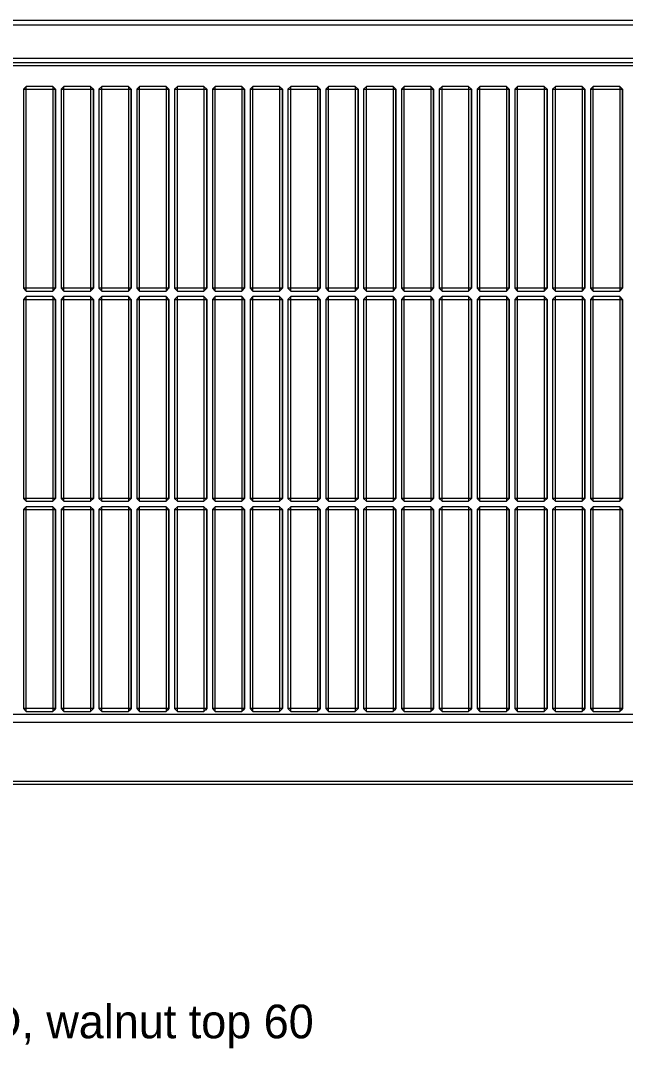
# Model space of a CAD drawing. Header units: metres. Extents: x 10 to 831, y 10 to 584.
# Drawn here: x 297.6 to 332.1, y 236.9 to 295.6 of the extents above; entities that cross this region are included whole.
import ezdxf

# ---------------------------------------------------------------- set-up
doc = ezdxf.new("R2010")
doc.units = ezdxf.units.M
doc.layers.add('TXT', color=7, linetype='Continuous', lineweight=18)
doc.layers.add('VIS', color=8, linetype='Continuous', lineweight=13)

msp = doc.modelspace()

# ---------------------------------------------------------------- linework, layer by layer
at = {"layer": 'VIS'}
for p, q in [((457.76, 295.6), (195.84, 295.6)), ((457.76, 295.6), (195.84, 295.6)), ((195.84, 295.36), (457.76, 295.36)), ((195.84, 295.36), (457.76, 295.36)), ((457.76, 293.44), (195.84, 293.44)), ((457.76, 293.44), (195.84, 293.44)), ((195.84, 293.2), (457.76, 293.2)), ((195.84, 293.2), (457.76, 293.2)), ((230.16, 293.04), (457.84, 293.04)), ((297.88, 291.84), (297.72, 291.68)), ((297.72, 291.68), (297.88, 291.68)), ((297.72, 291.68), (297.72, 280.32)), ((297.88, 291.68), (297.88, 291.84)), ((299.4, 291.84), (297.88, 291.84)), ((297.88, 291.84), (297.88, 291.84)), ((297.88, 291.68), (299.4, 291.68)), ((297.88, 280.32), (297.88, 291.68)), ((299.4, 291.84), (299.4, 291.68)), ((299.56, 291.68), (299.4, 291.84)), ((299.4, 291.68), (299.56, 291.68)), ((299.4, 291.68), (299.4, 280.32)), ((299.56, 291.68), (299.48, 291.68)), ((299.56, 291.68), (299.56, 280.32)), ((299.56, 280.32), (299.56, 291.68)), ((299.56, 291.68), (299.56, 291.68)), ((300.04, 291.84), (299.88, 291.68)), ((299.88, 291.68), (300.04, 291.68)), ((299.88, 291.68), (299.88, 280.32)), ((300.04, 291.68), (300.04, 291.84)), ((300.04, 291.84), (300.04, 291.84)), ((301.56, 291.84), (300.04, 291.84)), ((300.04, 280.32), (300.04, 291.68)), ((300.04, 291.68), (301.56, 291.68)), ((301.56, 291.84), (301.56, 291.68)), ((301.72, 291.68), (301.56, 291.84)), ((301.56, 291.68), (301.72, 291.68)), ((301.56, 291.68), (301.56, 280.32)), ((301.72, 291.68), (301.64, 291.68)), ((301.72, 291.68), (301.72, 291.68)), ((301.72, 280.32), (301.72, 291.68)), ((301.72, 291.68), (301.72, 280.32)), ((302.2, 291.84), (302.04, 291.68)), ((302.04, 291.68), (302.2, 291.68)), ((302.04, 291.68), (302.04, 280.32)), ((302.2, 291.68), (302.2, 291.84)), ((302.2, 291.84), (302.2, 291.84)), ((303.72, 291.84), (302.2, 291.84)), ((302.2, 291.68), (303.72, 291.68)), ((302.2, 280.32), (302.2, 291.68)), ((303.72, 291.84), (303.72, 291.68)), ((303.88, 291.68), (303.72, 291.84)), ((303.72, 291.68), (303.88, 291.68)), ((303.72, 291.68), (303.72, 280.32)), ((303.88, 291.68), (303.8, 291.68)), ((303.88, 291.68), (303.88, 280.32)), ((303.88, 280.32), (303.88, 291.68)), ((303.88, 291.68), (303.88, 291.68)), ((304.36, 291.84), (304.2, 291.68)), ((304.2, 291.68), (304.36, 291.68)), ((304.2, 291.68), (304.2, 280.32)), ((304.36, 291.68), (304.36, 291.84)), ((305.88, 291.84), (304.36, 291.84)), ((304.36, 291.84), (304.36, 291.84)), ((304.36, 291.68), (305.88, 291.68)), ((304.36, 280.32), (304.36, 291.68)), ((305.88, 291.84), (305.88, 291.68)), ((306.04, 291.68), (305.88, 291.84)), ((305.88, 291.68), (306.04, 291.68)), ((305.88, 291.68), (305.88, 280.32)), ((306.04, 291.68), (305.96, 291.68)), ((306.04, 291.68), (306.04, 280.32)), ((306.04, 291.68), (306.04, 291.68)), ((306.04, 280.32), (306.04, 291.68)), ((306.52, 291.84), (306.36, 291.68)), ((306.36, 291.68), (306.52, 291.68)), ((306.36, 291.68), (306.36, 280.32)), ((306.52, 291.68), (306.52, 291.84)), ((306.52, 291.84), (306.52, 291.84)), ((308.04, 291.84), (306.52, 291.84)), ((306.52, 280.32), (306.52, 291.68)), ((306.52, 291.68), (308.04, 291.68)), ((308.04, 291.84), (308.04, 291.68)), ((308.2, 291.68), (308.04, 291.84)), ((308.04, 291.68), (308.2, 291.68)), ((308.04, 291.68), (308.04, 280.32)), ((308.2, 291.68), (308.12, 291.68)), ((308.2, 280.32), (308.2, 291.68)), ((308.2, 291.68), (308.2, 291.68)), ((308.2, 291.68), (308.2, 280.32)), ((308.68, 291.84), (308.52, 291.68)), ((308.52, 291.68), (308.68, 291.68)), ((308.52, 291.68), (308.52, 280.32)), ((308.68, 291.68), (308.68, 291.84)), ((308.68, 291.84), (308.68, 291.84)), ((310.2, 291.84), (308.68, 291.84)), ((308.68, 291.68), (310.2, 291.68)), ((308.68, 280.32), (308.68, 291.68)), ((310.2, 291.84), (310.2, 291.68)), ((310.36, 291.68), (310.2, 291.84)), ((310.2, 291.68), (310.36, 291.68)), ((310.2, 291.68), (310.2, 280.32)), ((310.36, 291.68), (310.28, 291.68)), ((310.36, 291.68), (310.36, 291.68)), ((310.36, 291.68), (310.36, 280.32)), ((310.36, 280.32), (310.36, 291.68)), ((310.84, 291.84), (310.68, 291.68)), ((310.68, 291.68), (310.84, 291.68)), ((310.68, 291.68), (310.68, 280.32)), ((310.84, 291.68), (310.84, 291.84)), ((312.36, 291.84), (310.84, 291.84)), ((310.84, 291.84), (310.84, 291.84)), ((310.84, 291.68), (312.36, 291.68)), ((310.84, 280.32), (310.84, 291.68)), ((312.36, 291.84), (312.36, 291.68)), ((312.52, 291.68), (312.36, 291.84)), ((312.36, 291.68), (312.52, 291.68)), ((312.36, 291.68), (312.36, 280.32)), ((312.52, 291.68), (312.44, 291.68)), ((312.52, 291.68), (312.52, 280.32)), ((312.52, 280.32), (312.52, 291.68)), ((312.52, 291.68), (312.52, 291.68)), ((313, 291.84), (312.84, 291.68)), ((312.84, 291.68), (313, 291.68)), ((312.84, 291.68), (312.84, 280.32)), ((313, 291.68), (313, 291.84)), ((313, 291.84), (313, 291.84)), ((314.52, 291.84), (313, 291.84)), ((313, 280.32), (313, 291.68)), ((313, 291.68), (314.52, 291.68)), ((314.52, 291.84), (314.52, 291.68)), ((314.68, 291.68), (314.52, 291.84)), ((314.52, 291.68), (314.68, 291.68)), ((314.52, 291.68), (314.52, 280.32)), ((314.68, 291.68), (314.6, 291.68)), ((314.68, 291.68), (314.68, 291.68)), ((314.68, 280.32), (314.68, 291.68)), ((314.68, 291.68), (314.68, 280.32)), ((315.16, 291.84), (315, 291.68)), ((315, 291.68), (315.16, 291.68)), ((315, 291.68), (315, 280.32)), ((315.16, 291.68), (315.16, 291.84)), ((315.16, 291.84), (315.16, 291.84)), ((316.68, 291.84), (315.16, 291.84)), ((315.16, 291.68), (316.68, 291.68)), ((315.16, 280.32), (315.16, 291.68)), ((316.68, 291.84), (316.68, 291.68)), ((316.84, 291.68), (316.68, 291.84)), ((316.68, 291.68), (316.84, 291.68)), ((316.68, 291.68), (316.68, 280.32)), ((316.84, 291.68), (316.76, 291.68)), ((316.84, 291.68), (316.84, 280.32)), ((316.84, 280.32), (316.84, 291.68)), ((316.84, 291.68), (316.84, 291.68)), ((317.32, 291.84), (317.16, 291.68)), ((317.16, 291.68), (317.32, 291.68)), ((317.16, 291.68), (317.16, 280.32)), ((317.32, 291.68), (317.32, 291.84)), ((318.84, 291.84), (317.32, 291.84)), ((317.32, 291.84), (317.32, 291.84)), ((317.32, 291.68), (318.84, 291.68)), ((317.32, 280.32), (317.32, 291.68)), ((318.84, 291.84), (318.84, 291.68)), ((319, 291.68), (318.84, 291.84)), ((318.84, 291.68), (319, 291.68)), ((318.84, 291.68), (318.84, 280.32)), ((319, 291.68), (318.92, 291.68)), ((319, 291.68), (319, 280.32)), ((319, 291.68), (319, 291.68)), ((319, 280.32), (319, 291.68)), ((319.48, 291.84), (319.32, 291.68)), ((319.32, 291.68), (319.48, 291.68)), ((319.32, 291.68), (319.32, 280.32)), ((319.48, 291.68), (319.48, 291.84)), ((319.48, 291.84), (319.48, 291.84)), ((321, 291.84), (319.48, 291.84)), ((319.48, 280.32), (319.48, 291.68)), ((319.48, 291.68), (321, 291.68)), ((321, 291.84), (321, 291.68)), ((321.16, 291.68), (321, 291.84)), ((321, 291.68), (321.16, 291.68)), ((321, 291.68), (321, 280.32)), ((321.16, 291.68), (321.08, 291.68)), ((321.16, 280.32), (321.16, 291.68)), ((321.16, 291.68), (321.16, 291.68)), ((321.16, 291.68), (321.16, 280.32)), ((321.64, 291.84), (321.48, 291.68)), ((321.48, 291.68), (321.64, 291.68)), ((321.48, 291.68), (321.48, 280.32)), ((321.64, 291.68), (321.64, 291.84)), ((321.64, 291.84), (321.64, 291.84)), ((323.16, 291.84), (321.64, 291.84)), ((321.64, 291.68), (323.16, 291.68)), ((321.64, 280.32), (321.64, 291.68)), ((323.16, 291.84), (323.16, 291.68)), ((323.32, 291.68), (323.16, 291.84)), ((323.16, 291.68), (323.32, 291.68)), ((323.16, 291.68), (323.16, 280.32)), ((323.32, 291.68), (323.24, 291.68)), ((323.32, 291.68), (323.32, 291.68)), ((323.32, 291.68), (323.32, 280.32)), ((323.32, 280.32), (323.32, 291.68)), ((323.8, 291.84), (323.64, 291.68)), ((323.64, 291.68), (323.8, 291.68)), ((323.64, 291.68), (323.64, 280.32)), ((323.8, 291.68), (323.8, 291.84)), ((325.32, 291.84), (323.8, 291.84)), ((323.8, 291.84), (323.8, 291.84)), ((323.8, 291.68), (325.32, 291.68)), ((323.8, 280.32), (323.8, 291.68)), ((325.32, 291.84), (325.32, 291.68)), ((325.48, 291.68), (325.32, 291.84)), ((325.32, 291.68), (325.48, 291.68)), ((325.32, 291.68), (325.32, 280.32)), ((325.48, 291.68), (325.4, 291.68)), ((325.48, 291.68), (325.48, 280.32)), ((325.48, 280.32), (325.48, 291.68)), ((325.48, 291.68), (325.48, 291.68)), ((325.96, 291.84), (325.8, 291.68)), ((325.8, 291.68), (325.96, 291.68)), ((325.8, 291.68), (325.8, 280.32)), ((325.96, 291.68), (325.96, 291.84)), ((325.96, 291.84), (325.96, 291.84)), ((327.48, 291.84), (325.96, 291.84)), ((325.96, 280.32), (325.96, 291.68)), ((325.96, 291.68), (327.48, 291.68)), ((327.48, 291.84), (327.48, 291.68)), ((327.64, 291.68), (327.48, 291.84)), ((327.48, 291.68), (327.64, 291.68)), ((327.48, 291.68), (327.48, 280.32)), ((327.64, 291.68), (327.56, 291.68)), ((327.64, 291.68), (327.64, 291.68)), ((327.64, 280.32), (327.64, 291.68)), ((327.64, 291.68), (327.64, 280.32)), ((328.12, 291.84), (327.96, 291.68)), ((327.96, 291.68), (328.12, 291.68)), ((327.96, 291.68), (327.96, 280.32)), ((328.12, 291.68), (328.12, 291.84)), ((328.12, 291.84), (328.12, 291.84)), ((329.64, 291.84), (328.12, 291.84)), ((328.12, 291.68), (329.64, 291.68)), ((328.12, 280.32), (328.12, 291.68)), ((329.64, 291.84), (329.64, 291.68)), ((329.8, 291.68), (329.64, 291.84)), ((329.64, 291.68), (329.8, 291.68)), ((329.64, 291.68), (329.64, 280.32)), ((329.8, 291.68), (329.72, 291.68)), ((329.8, 291.68), (329.8, 280.32)), ((329.8, 280.32), (329.8, 291.68)), ((329.8, 291.68), (329.8, 291.68)), ((330.28, 291.84), (330.12, 291.68)), ((330.12, 291.68), (330.28, 291.68)), ((330.12, 291.68), (330.12, 280.32)), ((330.28, 291.68), (330.28, 291.84)), ((331.8, 291.84), (330.28, 291.84)), ((330.28, 291.84), (330.28, 291.84)), ((330.28, 291.68), (331.8, 291.68)), ((330.28, 280.32), (330.28, 291.68)), ((331.8, 291.84), (331.8, 291.68)), ((331.96, 291.68), (331.8, 291.84)), ((331.8, 291.68), (331.96, 291.68)), ((331.8, 291.68), (331.8, 280.32)), ((331.96, 291.68), (331.88, 291.68)), ((331.96, 291.68), (331.96, 280.32)), ((331.96, 291.68), (331.96, 291.68)), ((331.96, 280.32), (331.96, 291.68)), ((297.88, 280.32), (297.72, 280.32)), ((297.72, 280.32), (297.88, 280.16)), ((297.72, 280.32), (297.72, 280.32)), ((297.88, 280.16), (297.88, 280.32)), ((299.4, 280.32), (297.88, 280.32)), ((297.88, 280.16), (299.4, 280.16)), ((299.4, 280.16), (299.56, 280.32)), ((299.56, 280.32), (299.4, 280.32)), ((299.4, 280.32), (299.4, 280.16)), ((299.4, 280.16), (299.4, 280.16)), ((299.56, 280.32), (299.48, 280.24)), ((299.56, 280.32), (299.56, 280.32)), ((300.04, 280.32), (299.88, 280.32)), ((299.88, 280.32), (300.04, 280.16)), ((299.88, 280.32), (299.88, 280.32)), ((300.04, 280.16), (300.04, 280.32)), ((301.56, 280.32), (300.04, 280.32)), ((300.04, 280.16), (301.56, 280.16)), ((301.56, 280.16), (301.72, 280.32)), ((301.72, 280.32), (301.56, 280.32)), ((301.56, 280.32), (301.56, 280.16)), ((301.56, 280.16), (301.56, 280.16)), ((301.72, 280.32), (301.64, 280.24)), ((301.72, 280.32), (301.72, 280.32)), ((302.2, 280.32), (302.04, 280.32)), ((302.04, 280.32), (302.2, 280.16)), ((302.04, 280.32), (302.04, 280.32)), ((302.2, 280.16), (302.2, 280.32)), ((303.72, 280.32), (302.2, 280.32)), ((302.2, 280.16), (303.72, 280.16)), ((303.72, 280.16), (303.88, 280.32)), ((303.88, 280.32), (303.72, 280.32)), ((303.72, 280.32), (303.72, 280.16)), ((303.72, 280.16), (303.72, 280.16)), ((303.88, 280.32), (303.8, 280.24)), ((303.88, 280.32), (303.88, 280.32)), ((304.36, 280.32), (304.2, 280.32)), ((304.2, 280.32), (304.36, 280.16)), ((304.2, 280.32), (304.2, 280.32)), ((304.36, 280.16), (304.36, 280.32)), ((305.88, 280.32), (304.36, 280.32)), ((304.36, 280.16), (305.88, 280.16)), ((305.88, 280.16), (306.04, 280.32)), ((306.04, 280.32), (305.88, 280.32)), ((305.88, 280.32), (305.88, 280.16)), ((305.88, 280.16), (305.88, 280.16)), ((306.04, 280.32), (305.96, 280.24)), ((306.04, 280.32), (306.04, 280.32)), ((306.52, 280.32), (306.36, 280.32)), ((306.36, 280.32), (306.52, 280.16)), ((306.36, 280.32), (306.36, 280.32)), ((306.52, 280.16), (306.52, 280.32)), ((308.04, 280.32), (306.52, 280.32)), ((306.52, 280.16), (308.04, 280.16)), ((308.04, 280.16), (308.2, 280.32)), ((308.2, 280.32), (308.04, 280.32)), ((308.04, 280.32), (308.04, 280.16)), ((308.04, 280.16), (308.04, 280.16)), ((308.2, 280.32), (308.12, 280.24)), ((308.2, 280.32), (308.2, 280.32)), ((308.68, 280.32), (308.52, 280.32)), ((308.52, 280.32), (308.68, 280.16)), ((308.52, 280.32), (308.52, 280.32)), ((308.68, 280.16), (308.68, 280.32)), ((310.2, 280.32), (308.68, 280.32)), ((308.68, 280.16), (310.2, 280.16)), ((310.2, 280.16), (310.36, 280.32)), ((310.36, 280.32), (310.2, 280.32)), ((310.2, 280.32), (310.2, 280.16)), ((310.2, 280.16), (310.2, 280.16)), ((310.36, 280.32), (310.28, 280.24)), ((310.36, 280.32), (310.36, 280.32)), ((310.84, 280.32), (310.68, 280.32)), ((310.68, 280.32), (310.84, 280.16)), ((310.68, 280.32), (310.68, 280.32)), ((310.84, 280.16), (310.84, 280.32)), ((312.36, 280.32), (310.84, 280.32)), ((310.84, 280.16), (312.36, 280.16)), ((312.36, 280.16), (312.52, 280.32)), ((312.52, 280.32), (312.36, 280.32)), ((312.36, 280.32), (312.36, 280.16)), ((312.36, 280.16), (312.36, 280.16)), ((312.52, 280.32), (312.44, 280.24)), ((312.52, 280.32), (312.52, 280.32)), ((313, 280.32), (312.84, 280.32)), ((312.84, 280.32), (313, 280.16)), ((312.84, 280.32), (312.84, 280.32)), ((313, 280.16), (313, 280.32)), ((314.52, 280.32), (313, 280.32)), ((313, 280.16), (314.52, 280.16)), ((314.52, 280.16), (314.68, 280.32)), ((314.68, 280.32), (314.52, 280.32)), ((314.52, 280.32), (314.52, 280.16)), ((314.52, 280.16), (314.52, 280.16)), ((314.68, 280.32), (314.6, 280.24)), ((314.68, 280.32), (314.68, 280.32)), ((315.16, 280.32), (315, 280.32)), ((315, 280.32), (315.16, 280.16)), ((315, 280.32), (315, 280.32)), ((315.16, 280.16), (315.16, 280.32)), ((316.68, 280.32), (315.16, 280.32)), ((315.16, 280.16), (316.68, 280.16)), ((316.68, 280.16), (316.84, 280.32)), ((316.84, 280.32), (316.68, 280.32)), ((316.68, 280.32), (316.68, 280.16)), ((316.68, 280.16), (316.68, 280.16)), ((316.84, 280.32), (316.76, 280.24)), ((316.84, 280.32), (316.84, 280.32)), ((317.32, 280.32), (317.16, 280.32)), ((317.16, 280.32), (317.32, 280.16)), ((317.16, 280.32), (317.16, 280.32)), ((317.32, 280.16), (317.32, 280.32)), ((318.84, 280.32), (317.32, 280.32)), ((317.32, 280.16), (318.84, 280.16)), ((318.84, 280.16), (319, 280.32)), ((319, 280.32), (318.84, 280.32)), ((318.84, 280.32), (318.84, 280.16)), ((318.84, 280.16), (318.84, 280.16)), ((319, 280.32), (318.92, 280.24)), ((319, 280.32), (319, 280.32)), ((319.48, 280.32), (319.32, 280.32)), ((319.32, 280.32), (319.48, 280.16)), ((319.32, 280.32), (319.32, 280.32)), ((319.48, 280.16), (319.48, 280.32)), ((321, 280.32), (319.48, 280.32)), ((319.48, 280.16), (321, 280.16)), ((321, 280.16), (321.16, 280.32)), ((321.16, 280.32), (321, 280.32)), ((321, 280.32), (321, 280.16)), ((321, 280.16), (321, 280.16)), ((321.16, 280.32), (321.08, 280.24)), ((321.16, 280.32), (321.16, 280.32)), ((321.64, 280.32), (321.48, 280.32)), ((321.48, 280.32), (321.64, 280.16)), ((321.48, 280.32), (321.48, 280.32)), ((321.64, 280.16), (321.64, 280.32)), ((323.16, 280.32), (321.64, 280.32)), ((321.64, 280.16), (323.16, 280.16)), ((323.16, 280.16), (323.32, 280.32)), ((323.32, 280.32), (323.16, 280.32)), ((323.16, 280.32), (323.16, 280.16)), ((323.16, 280.16), (323.16, 280.16)), ((323.32, 280.32), (323.24, 280.24)), ((323.32, 280.32), (323.32, 280.32)), ((323.8, 280.32), (323.64, 280.32)), ((323.64, 280.32), (323.8, 280.16)), ((323.64, 280.32), (323.64, 280.32)), ((323.8, 280.16), (323.8, 280.32)), ((325.32, 280.32), (323.8, 280.32)), ((323.8, 280.16), (325.32, 280.16)), ((325.32, 280.16), (325.48, 280.32)), ((325.48, 280.32), (325.32, 280.32)), ((325.32, 280.32), (325.32, 280.16)), ((325.32, 280.16), (325.32, 280.16)), ((325.48, 280.32), (325.4, 280.24)), ((325.48, 280.32), (325.48, 280.32)), ((325.96, 280.32), (325.8, 280.32)), ((325.8, 280.32), (325.96, 280.16)), ((325.8, 280.32), (325.8, 280.32)), ((325.96, 280.16), (325.96, 280.32)), ((327.48, 280.32), (325.96, 280.32)), ((325.96, 280.16), (327.48, 280.16)), ((327.48, 280.16), (327.64, 280.32)), ((327.64, 280.32), (327.48, 280.32)), ((327.48, 280.32), (327.48, 280.16)), ((327.48, 280.16), (327.48, 280.16)), ((327.64, 280.32), (327.56, 280.24)), ((327.64, 280.32), (327.64, 280.32)), ((328.12, 280.32), (327.96, 280.32)), ((327.96, 280.32), (328.12, 280.16)), ((327.96, 280.32), (327.96, 280.32)), ((328.12, 280.16), (328.12, 280.32)), ((329.64, 280.32), (328.12, 280.32)), ((328.12, 280.16), (329.64, 280.16)), ((329.64, 280.16), (329.8, 280.32)), ((329.8, 280.32), (329.64, 280.32)), ((329.64, 280.32), (329.64, 280.16)), ((329.64, 280.16), (329.64, 280.16)), ((329.8, 280.32), (329.72, 280.24)), ((329.8, 280.32), (329.8, 280.32)), ((330.28, 280.32), (330.12, 280.32)), ((330.12, 280.32), (330.28, 280.16)), ((330.12, 280.32), (330.12, 280.32)), ((330.28, 280.16), (330.28, 280.32)), ((331.8, 280.32), (330.28, 280.32)), ((330.28, 280.16), (331.8, 280.16)), ((331.8, 280.16), (331.96, 280.32)), ((331.96, 280.32), (331.8, 280.32)), ((331.8, 280.32), (331.8, 280.16)), ((331.8, 280.16), (331.8, 280.16)), ((331.96, 280.32), (331.88, 280.24)), ((331.96, 280.32), (331.96, 280.32)), ((297.88, 279.84), (297.72, 279.68)), ((297.72, 279.68), (297.88, 279.68)), ((297.72, 279.68), (297.72, 268.32)), ((297.88, 279.68), (297.88, 279.84)), ((299.4, 279.84), (297.88, 279.84)), ((297.88, 279.84), (297.88, 279.84)), ((297.88, 279.68), (299.4, 279.68)), ((297.88, 268.32), (297.88, 279.68)), ((299.4, 279.84), (299.4, 279.68)), ((299.56, 279.68), (299.4, 279.84)), ((299.4, 279.68), (299.56, 279.68)), ((299.4, 279.68), (299.4, 268.32)), ((299.56, 279.68), (299.48, 279.68)), ((299.56, 279.68), (299.56, 268.32)), ((299.56, 279.68), (299.56, 279.68)), ((299.56, 268.32), (299.56, 279.68)), ((300.04, 279.84), (299.88, 279.68)), ((299.88, 279.68), (300.04, 279.68)), ((299.88, 279.68), (299.88, 268.32)), ((300.04, 279.68), (300.04, 279.84)), ((300.04, 279.84), (300.04, 279.84)), ((301.56, 279.84), (300.04, 279.84)), ((300.04, 268.32), (300.04, 279.68)), ((300.04, 279.68), (301.56, 279.68)), ((301.56, 279.84), (301.56, 279.68)), ((301.72, 279.68), (301.56, 279.84)), ((301.56, 279.68), (301.72, 279.68)), ((301.56, 279.68), (301.56, 268.32)), ((301.72, 279.68), (301.64, 279.68)), ((301.72, 268.32), (301.72, 279.68)), ((301.72, 279.68), (301.72, 279.68)), ((301.72, 279.68), (301.72, 268.32)), ((302.2, 279.84), (302.04, 279.68)), ((302.04, 279.68), (302.2, 279.68)), ((302.04, 279.68), (302.04, 268.32)), ((302.2, 279.68), (302.2, 279.84)), ((302.2, 279.84), (302.2, 279.84)), ((303.72, 279.84), (302.2, 279.84)), ((302.2, 279.68), (303.72, 279.68)), ((302.2, 268.32), (302.2, 279.68)), ((303.72, 279.84), (303.72, 279.68)), ((303.88, 279.68), (303.72, 279.84)), ((303.72, 279.68), (303.88, 279.68)), ((303.72, 279.68), (303.72, 268.32)), ((303.88, 279.68), (303.8, 279.68)), ((303.88, 279.68), (303.88, 279.68)), ((303.88, 279.68), (303.88, 268.32)), ((303.88, 268.32), (303.88, 279.68)), ((304.36, 279.84), (304.2, 279.68)), ((304.2, 279.68), (304.36, 279.68)), ((304.2, 279.68), (304.2, 268.32)), ((304.36, 279.68), (304.36, 279.84)), ((305.88, 279.84), (304.36, 279.84)), ((304.36, 279.84), (304.36, 279.84)), ((304.36, 279.68), (305.88, 279.68)), ((304.36, 268.32), (304.36, 279.68)), ((305.88, 279.84), (305.88, 279.68)), ((306.04, 279.68), (305.88, 279.84)), ((305.88, 279.68), (306.04, 279.68)), ((305.88, 279.68), (305.88, 268.32)), ((306.04, 279.68), (305.96, 279.68)), ((306.04, 279.68), (306.04, 268.32)), ((306.04, 268.32), (306.04, 279.68)), ((306.04, 279.68), (306.04, 279.68)), ((306.52, 279.84), (306.36, 279.68)), ((306.36, 279.68), (306.52, 279.68)), ((306.36, 279.68), (306.36, 268.32)), ((306.52, 279.68), (306.52, 279.84)), ((306.52, 279.84), (306.52, 279.84)), ((308.04, 279.84), (306.52, 279.84)), ((306.52, 268.32), (306.52, 279.68)), ((306.52, 279.68), (308.04, 279.68)), ((308.04, 279.84), (308.04, 279.68)), ((308.2, 279.68), (308.04, 279.84)), ((308.04, 279.68), (308.2, 279.68)), ((308.04, 279.68), (308.04, 268.32)), ((308.2, 279.68), (308.12, 279.68)), ((308.2, 279.68), (308.2, 279.68)), ((308.2, 268.32), (308.2, 279.68)), ((308.2, 279.68), (308.2, 268.32)), ((308.68, 279.84), (308.52, 279.68)), ((308.52, 279.68), (308.68, 279.68)), ((308.52, 279.68), (308.52, 268.32)), ((308.68, 279.68), (308.68, 279.84)), ((308.68, 279.84), (308.68, 279.84)), ((310.2, 279.84), (308.68, 279.84)), ((308.68, 279.68), (310.2, 279.68)), ((308.68, 268.32), (308.68, 279.68)), ((310.2, 279.84), (310.2, 279.68)), ((310.36, 279.68), (310.2, 279.84)), ((310.2, 279.68), (310.36, 279.68)), ((310.2, 279.68), (310.2, 268.32)), ((310.36, 279.68), (310.28, 279.68)), ((310.36, 279.68), (310.36, 268.32)), ((310.36, 268.32), (310.36, 279.68)), ((310.36, 279.68), (310.36, 279.68)), ((310.84, 279.84), (310.68, 279.68)), ((310.68, 279.68), (310.84, 279.68)), ((310.68, 279.68), (310.68, 268.32)), ((310.84, 279.68), (310.84, 279.84)), ((312.36, 279.84), (310.84, 279.84)), ((310.84, 279.84), (310.84, 279.84)), ((310.84, 279.68), (312.36, 279.68)), ((310.84, 268.32), (310.84, 279.68)), ((312.36, 279.84), (312.36, 279.68)), ((312.52, 279.68), (312.36, 279.84)), ((312.36, 279.68), (312.52, 279.68)), ((312.36, 279.68), (312.36, 268.32)), ((312.52, 279.68), (312.44, 279.68)), ((312.52, 279.68), (312.52, 268.32)), ((312.52, 279.68), (312.52, 279.68)), ((312.52, 268.32), (312.52, 279.68)), ((313, 279.84), (312.84, 279.68)), ((312.84, 279.68), (313, 279.68)), ((312.84, 279.68), (312.84, 268.32)), ((313, 279.68), (313, 279.84)), ((313, 279.84), (313, 279.84)), ((314.52, 279.84), (313, 279.84)), ((313, 268.32), (313, 279.68)), ((313, 279.68), (314.52, 279.68)), ((314.52, 279.84), (314.52, 279.68)), ((314.68, 279.68), (314.52, 279.84)), ((314.52, 279.68), (314.68, 279.68)), ((314.52, 279.68), (314.52, 268.32)), ((314.68, 279.68), (314.6, 279.68)), ((314.68, 268.32), (314.68, 279.68)), ((314.68, 279.68), (314.68, 279.68)), ((314.68, 279.68), (314.68, 268.32)), ((315.16, 279.84), (315, 279.68)), ((315, 279.68), (315.16, 279.68)), ((315, 279.68), (315, 268.32)), ((315.16, 279.68), (315.16, 279.84)), ((315.16, 279.84), (315.16, 279.84)), ((316.68, 279.84), (315.16, 279.84)), ((315.16, 279.68), (316.68, 279.68)), ((315.16, 268.32), (315.16, 279.68)), ((316.68, 279.84), (316.68, 279.68)), ((316.84, 279.68), (316.68, 279.84)), ((316.68, 279.68), (316.84, 279.68)), ((316.68, 279.68), (316.68, 268.32)), ((316.84, 279.68), (316.76, 279.68)), ((316.84, 279.68), (316.84, 279.68)), ((316.84, 279.68), (316.84, 268.32)), ((316.84, 268.32), (316.84, 279.68)), ((317.32, 279.84), (317.16, 279.68)), ((317.16, 279.68), (317.32, 279.68)), ((317.16, 279.68), (317.16, 268.32)), ((317.32, 279.68), (317.32, 279.84)), ((318.84, 279.84), (317.32, 279.84)), ((317.32, 279.84), (317.32, 279.84)), ((317.32, 279.68), (318.84, 279.68)), ((317.32, 268.32), (317.32, 279.68)), ((318.84, 279.84), (318.84, 279.68)), ((319, 279.68), (318.84, 279.84)), ((318.84, 279.68), (319, 279.68)), ((318.84, 279.68), (318.84, 268.32)), ((319, 279.68), (318.92, 279.68)), ((319, 279.68), (319, 268.32)), ((319, 268.32), (319, 279.68)), ((319, 279.68), (319, 279.68)), ((319.48, 279.84), (319.32, 279.68)), ((319.32, 279.68), (319.48, 279.68)), ((319.32, 279.68), (319.32, 268.32)), ((319.48, 279.68), (319.48, 279.84)), ((319.48, 279.84), (319.48, 279.84)), ((321, 279.84), (319.48, 279.84)), ((319.48, 268.32), (319.48, 279.68)), ((319.48, 279.68), (321, 279.68)), ((321, 279.84), (321, 279.68)), ((321.16, 279.68), (321, 279.84)), ((321, 279.68), (321.16, 279.68)), ((321, 279.68), (321, 268.32)), ((321.16, 279.68), (321.08, 279.68)), ((321.16, 279.68), (321.16, 279.68)), ((321.16, 268.32), (321.16, 279.68)), ((321.16, 279.68), (321.16, 268.32)), ((321.64, 279.84), (321.48, 279.68)), ((321.48, 279.68), (321.64, 279.68)), ((321.48, 279.68), (321.48, 268.32)), ((321.64, 279.68), (321.64, 279.84)), ((321.64, 279.84), (321.64, 279.84)), ((323.16, 279.84), (321.64, 279.84)), ((321.64, 279.68), (323.16, 279.68)), ((321.64, 268.32), (321.64, 279.68)), ((323.16, 279.84), (323.16, 279.68)), ((323.32, 279.68), (323.16, 279.84)), ((323.16, 279.68), (323.32, 279.68)), ((323.16, 279.68), (323.16, 268.32)), ((323.32, 279.68), (323.24, 279.68)), ((323.32, 279.68), (323.32, 268.32)), ((323.32, 268.32), (323.32, 279.68)), ((323.32, 279.68), (323.32, 279.68)), ((323.8, 279.84), (323.64, 279.68)), ((323.64, 279.68), (323.8, 279.68)), ((323.64, 279.68), (323.64, 268.32)), ((323.8, 279.68), (323.8, 279.84)), ((325.32, 279.84), (323.8, 279.84)), ((323.8, 279.84), (323.8, 279.84)), ((323.8, 279.68), (325.32, 279.68)), ((323.8, 268.32), (323.8, 279.68)), ((325.32, 279.84), (325.32, 279.68)), ((325.48, 279.68), (325.32, 279.84)), ((325.32, 279.68), (325.48, 279.68)), ((325.32, 279.68), (325.32, 268.32)), ((325.48, 279.68), (325.4, 279.68)), ((325.48, 279.68), (325.48, 268.32)), ((325.48, 279.68), (325.48, 279.68)), ((325.48, 268.32), (325.48, 279.68)), ((325.96, 279.84), (325.8, 279.68)), ((325.8, 279.68), (325.96, 279.68)), ((325.8, 279.68), (325.8, 268.32)), ((325.96, 279.68), (325.96, 279.84)), ((325.96, 279.84), (325.96, 279.84)), ((327.48, 279.84), (325.96, 279.84)), ((325.96, 268.32), (325.96, 279.68)), ((325.96, 279.68), (327.48, 279.68)), ((327.48, 279.84), (327.48, 279.68)), ((327.64, 279.68), (327.48, 279.84)), ((327.48, 279.68), (327.64, 279.68)), ((327.48, 279.68), (327.48, 268.32)), ((327.64, 279.68), (327.56, 279.68)), ((327.64, 268.32), (327.64, 279.68)), ((327.64, 279.68), (327.64, 279.68)), ((327.64, 279.68), (327.64, 268.32)), ((328.12, 279.84), (327.96, 279.68)), ((327.96, 279.68), (328.12, 279.68)), ((327.96, 279.68), (327.96, 268.32)), ((328.12, 279.68), (328.12, 279.84)), ((328.12, 279.84), (328.12, 279.84)), ((329.64, 279.84), (328.12, 279.84)), ((328.12, 279.68), (329.64, 279.68)), ((328.12, 268.32), (328.12, 279.68)), ((329.64, 279.84), (329.64, 279.68)), ((329.8, 279.68), (329.64, 279.84)), ((329.64, 279.68), (329.8, 279.68)), ((329.64, 279.68), (329.64, 268.32)), ((329.8, 279.68), (329.72, 279.68)), ((329.8, 279.68), (329.8, 279.68)), ((329.8, 279.68), (329.8, 268.32)), ((329.8, 268.32), (329.8, 279.68)), ((330.28, 279.84), (330.12, 279.68)), ((330.12, 279.68), (330.28, 279.68)), ((330.12, 279.68), (330.12, 268.32)), ((330.28, 279.68), (330.28, 279.84)), ((331.8, 279.84), (330.28, 279.84)), ((330.28, 279.84), (330.28, 279.84)), ((330.28, 279.68), (331.8, 279.68)), ((330.28, 268.32), (330.28, 279.68)), ((331.8, 279.84), (331.8, 279.68)), ((331.96, 279.68), (331.8, 279.84)), ((331.8, 279.68), (331.96, 279.68)), ((331.8, 279.68), (331.8, 268.32)), ((331.96, 279.68), (331.88, 279.68)), ((331.96, 279.68), (331.96, 268.32)), ((331.96, 268.32), (331.96, 279.68)), ((331.96, 279.68), (331.96, 279.68)), ((297.88, 268.32), (297.72, 268.32)), ((297.72, 268.32), (297.88, 268.16)), ((297.72, 268.32), (297.72, 268.32)), ((297.88, 268.16), (297.88, 268.32)), ((299.4, 268.32), (297.88, 268.32)), ((299.4, 268.16), (299.56, 268.32)), ((299.56, 268.32), (299.4, 268.32)), ((299.4, 268.32), (299.4, 268.16)), ((299.56, 268.32), (299.48, 268.24)), ((299.56, 268.32), (299.56, 268.32)), ((300.04, 268.32), (299.88, 268.32)), ((299.88, 268.32), (300.04, 268.16)), ((299.88, 268.32), (299.88, 268.32)), ((300.04, 268.16), (300.04, 268.32)), ((301.56, 268.32), (300.04, 268.32)), ((301.56, 268.16), (301.72, 268.32)), ((301.72, 268.32), (301.56, 268.32)), ((301.56, 268.32), (301.56, 268.16)), ((301.72, 268.32), (301.64, 268.24)), ((301.72, 268.32), (301.72, 268.32)), ((302.2, 268.32), (302.04, 268.32)), ((302.04, 268.32), (302.2, 268.16)), ((302.04, 268.32), (302.04, 268.32)), ((302.2, 268.16), (302.2, 268.32)), ((303.72, 268.32), (302.2, 268.32)), ((303.72, 268.16), (303.88, 268.32)), ((303.88, 268.32), (303.72, 268.32)), ((303.72, 268.32), (303.72, 268.16)), ((303.88, 268.32), (303.8, 268.24)), ((303.88, 268.32), (303.88, 268.32)), ((304.36, 268.32), (304.2, 268.32)), ((304.2, 268.32), (304.36, 268.16)), ((304.2, 268.32), (304.2, 268.32)), ((304.36, 268.16), (304.36, 268.32)), ((305.88, 268.32), (304.36, 268.32)), ((305.88, 268.16), (306.04, 268.32)), ((306.04, 268.32), (305.88, 268.32)), ((305.88, 268.32), (305.88, 268.16)), ((306.04, 268.32), (305.96, 268.24)), ((306.04, 268.32), (306.04, 268.32)), ((306.52, 268.32), (306.36, 268.32)), ((306.36, 268.32), (306.52, 268.16)), ((306.36, 268.32), (306.36, 268.32)), ((306.52, 268.16), (306.52, 268.32)), ((308.04, 268.32), (306.52, 268.32)), ((308.04, 268.16), (308.2, 268.32)), ((308.2, 268.32), (308.04, 268.32)), ((308.04, 268.32), (308.04, 268.16)), ((308.2, 268.32), (308.12, 268.24)), ((308.2, 268.32), (308.2, 268.32)), ((308.68, 268.32), (308.52, 268.32)), ((308.52, 268.32), (308.68, 268.16)), ((308.52, 268.32), (308.52, 268.32)), ((308.68, 268.16), (308.68, 268.32)), ((310.2, 268.32), (308.68, 268.32)), ((310.2, 268.16), (310.36, 268.32)), ((310.36, 268.32), (310.2, 268.32)), ((310.2, 268.32), (310.2, 268.16)), ((310.36, 268.32), (310.28, 268.24)), ((310.36, 268.32), (310.36, 268.32)), ((310.84, 268.32), (310.68, 268.32)), ((310.68, 268.32), (310.84, 268.16)), ((310.68, 268.32), (310.68, 268.32)), ((310.84, 268.16), (310.84, 268.32)), ((312.36, 268.32), (310.84, 268.32)), ((312.36, 268.16), (312.52, 268.32)), ((312.52, 268.32), (312.36, 268.32)), ((312.36, 268.32), (312.36, 268.16)), ((312.52, 268.32), (312.44, 268.24)), ((312.52, 268.32), (312.52, 268.32)), ((313, 268.32), (312.84, 268.32)), ((312.84, 268.32), (313, 268.16)), ((312.84, 268.32), (312.84, 268.32)), ((313, 268.16), (313, 268.32)), ((314.52, 268.32), (313, 268.32)), ((314.52, 268.16), (314.68, 268.32)), ((314.68, 268.32), (314.52, 268.32)), ((314.52, 268.32), (314.52, 268.16)), ((314.68, 268.32), (314.6, 268.24)), ((314.68, 268.32), (314.68, 268.32)), ((315.16, 268.32), (315, 268.32)), ((315, 268.32), (315.16, 268.16)), ((315, 268.32), (315, 268.32)), ((315.16, 268.16), (315.16, 268.32)), ((316.68, 268.32), (315.16, 268.32)), ((316.68, 268.16), (316.84, 268.32)), ((316.84, 268.32), (316.68, 268.32)), ((316.68, 268.32), (316.68, 268.16)), ((316.84, 268.32), (316.76, 268.24)), ((316.84, 268.32), (316.84, 268.32)), ((317.32, 268.32), (317.16, 268.32)), ((317.16, 268.32), (317.32, 268.16)), ((317.16, 268.32), (317.16, 268.32)), ((317.32, 268.16), (317.32, 268.32)), ((318.84, 268.32), (317.32, 268.32)), ((318.84, 268.16), (319, 268.32)), ((319, 268.32), (318.84, 268.32)), ((318.84, 268.32), (318.84, 268.16)), ((319, 268.32), (318.92, 268.24)), ((319, 268.32), (319, 268.32)), ((319.48, 268.32), (319.32, 268.32)), ((319.32, 268.32), (319.48, 268.16)), ((319.32, 268.32), (319.32, 268.32)), ((319.48, 268.16), (319.48, 268.32)), ((321, 268.32), (319.48, 268.32)), ((321, 268.16), (321.16, 268.32)), ((321.16, 268.32), (321, 268.32)), ((321, 268.32), (321, 268.16)), ((321.16, 268.32), (321.08, 268.24)), ((321.16, 268.32), (321.16, 268.32)), ((321.64, 268.32), (321.48, 268.32)), ((321.48, 268.32), (321.64, 268.16)), ((321.48, 268.32), (321.48, 268.32)), ((321.64, 268.16), (321.64, 268.32)), ((323.16, 268.32), (321.64, 268.32)), ((323.16, 268.16), (323.32, 268.32)), ((323.32, 268.32), (323.16, 268.32)), ((323.16, 268.32), (323.16, 268.16)), ((323.32, 268.32), (323.24, 268.24)), ((323.32, 268.32), (323.32, 268.32)), ((323.8, 268.32), (323.64, 268.32)), ((323.64, 268.32), (323.8, 268.16)), ((323.64, 268.32), (323.64, 268.32)), ((323.8, 268.16), (323.8, 268.32)), ((325.32, 268.32), (323.8, 268.32)), ((325.32, 268.16), (325.48, 268.32)), ((325.48, 268.32), (325.32, 268.32)), ((325.32, 268.32), (325.32, 268.16)), ((325.48, 268.32), (325.4, 268.24)), ((325.48, 268.32), (325.48, 268.32)), ((325.96, 268.32), (325.8, 268.32)), ((325.8, 268.32), (325.96, 268.16)), ((325.8, 268.32), (325.8, 268.32)), ((325.96, 268.16), (325.96, 268.32)), ((327.48, 268.32), (325.96, 268.32)), ((327.48, 268.16), (327.64, 268.32)), ((327.64, 268.32), (327.48, 268.32)), ((327.48, 268.32), (327.48, 268.16)), ((327.64, 268.32), (327.56, 268.24)), ((327.64, 268.32), (327.64, 268.32)), ((328.12, 268.32), (327.96, 268.32)), ((327.96, 268.32), (328.12, 268.16)), ((327.96, 268.32), (327.96, 268.32)), ((328.12, 268.16), (328.12, 268.32)), ((329.64, 268.32), (328.12, 268.32)), ((329.64, 268.16), (329.8, 268.32)), ((329.8, 268.32), (329.64, 268.32)), ((329.64, 268.32), (329.64, 268.16)), ((329.8, 268.32), (329.72, 268.24)), ((329.8, 268.32), (329.8, 268.32)), ((330.28, 268.32), (330.12, 268.32)), ((330.12, 268.32), (330.28, 268.16)), ((330.12, 268.32), (330.12, 268.32)), ((330.28, 268.16), (330.28, 268.32)), ((331.8, 268.32), (330.28, 268.32)), ((331.8, 268.16), (331.96, 268.32)), ((331.96, 268.32), (331.8, 268.32)), ((331.8, 268.32), (331.8, 268.16)), ((331.96, 268.32), (331.88, 268.24)), ((331.96, 268.32), (331.96, 268.32)), ((297.88, 267.84), (297.72, 267.68)), ((297.72, 267.68), (297.88, 267.68)), ((297.72, 267.68), (297.72, 256.32)), ((297.88, 268.16), (299.4, 268.16)), ((297.88, 267.68), (297.88, 267.84)), ((299.4, 267.84), (297.88, 267.84)), ((297.88, 267.84), (297.88, 267.84)), ((297.88, 267.68), (299.4, 267.68)), ((297.88, 256.32), (297.88, 267.68)), ((299.4, 268.16), (299.4, 268.16)), ((299.4, 267.84), (299.4, 267.68)), ((299.56, 267.68), (299.4, 267.84)), ((299.4, 267.68), (299.56, 267.68)), ((299.4, 267.68), (299.4, 256.32)), ((299.56, 267.68), (299.48, 267.68)), ((299.56, 267.68), (299.56, 256.32)), ((299.56, 256.32), (299.56, 267.68)), ((299.56, 267.68), (299.56, 267.68)), ((300.04, 267.84), (299.88, 267.68)), ((299.88, 267.68), (300.04, 267.68)), ((299.88, 267.68), (299.88, 256.32)), ((300.04, 268.16), (301.56, 268.16)), ((300.04, 267.68), (300.04, 267.84)), ((300.04, 267.84), (300.04, 267.84)), ((301.56, 267.84), (300.04, 267.84)), ((300.04, 256.32), (300.04, 267.68)), ((300.04, 267.68), (301.56, 267.68)), ((301.56, 268.16), (301.56, 268.16)), ((301.56, 267.84), (301.56, 267.68)), ((301.72, 267.68), (301.56, 267.84)), ((301.56, 267.68), (301.72, 267.68)), ((301.56, 267.68), (301.56, 256.32)), ((301.72, 267.68), (301.64, 267.68)), ((301.72, 267.68), (301.72, 267.68)), ((301.72, 256.32), (301.72, 267.68)), ((301.72, 267.68), (301.72, 256.32)), ((302.2, 267.84), (302.04, 267.68)), ((302.04, 267.68), (302.2, 267.68)), ((302.04, 267.68), (302.04, 256.32)), ((302.2, 268.16), (303.72, 268.16)), ((302.2, 267.68), (302.2, 267.84)), ((302.2, 267.84), (302.2, 267.84)), ((303.72, 267.84), (302.2, 267.84)), ((302.2, 267.68), (303.72, 267.68)), ((302.2, 256.32), (302.2, 267.68)), ((303.72, 268.16), (303.72, 268.16)), ((303.72, 267.84), (303.72, 267.68)), ((303.88, 267.68), (303.72, 267.84)), ((303.72, 267.68), (303.88, 267.68)), ((303.72, 267.68), (303.72, 256.32)), ((303.88, 267.68), (303.8, 267.68)), ((303.88, 267.68), (303.88, 256.32)), ((303.88, 256.32), (303.88, 267.68)), ((303.88, 267.68), (303.88, 267.68)), ((304.36, 267.84), (304.2, 267.68)), ((304.2, 267.68), (304.36, 267.68)), ((304.2, 267.68), (304.2, 256.32)), ((304.36, 268.16), (305.88, 268.16)), ((304.36, 267.68), (304.36, 267.84)), ((305.88, 267.84), (304.36, 267.84)), ((304.36, 267.84), (304.36, 267.84)), ((304.36, 267.68), (305.88, 267.68)), ((304.36, 256.32), (304.36, 267.68)), ((305.88, 268.16), (305.88, 268.16)), ((305.88, 267.84), (305.88, 267.68)), ((306.04, 267.68), (305.88, 267.84)), ((305.88, 267.68), (306.04, 267.68)), ((305.88, 267.68), (305.88, 256.32)), ((306.04, 267.68), (305.96, 267.68)), ((306.04, 267.68), (306.04, 256.32)), ((306.04, 267.68), (306.04, 267.68)), ((306.04, 256.32), (306.04, 267.68)), ((306.52, 267.84), (306.36, 267.68)), ((306.36, 267.68), (306.52, 267.68)), ((306.36, 267.68), (306.36, 256.32)), ((306.52, 268.16), (308.04, 268.16)), ((306.52, 267.68), (306.52, 267.84)), ((306.52, 267.84), (306.52, 267.84)), ((308.04, 267.84), (306.52, 267.84)), ((306.52, 256.32), (306.52, 267.68)), ((306.52, 267.68), (308.04, 267.68)), ((308.04, 268.16), (308.04, 268.16)), ((308.04, 267.84), (308.04, 267.68)), ((308.2, 267.68), (308.04, 267.84)), ((308.04, 267.68), (308.2, 267.68)), ((308.04, 267.68), (308.04, 256.32)), ((308.2, 267.68), (308.12, 267.68)), ((308.2, 256.32), (308.2, 267.68)), ((308.2, 267.68), (308.2, 267.68)), ((308.2, 267.68), (308.2, 256.32)), ((308.68, 267.84), (308.52, 267.68)), ((308.52, 267.68), (308.68, 267.68)), ((308.52, 267.68), (308.52, 256.32)), ((308.68, 268.16), (310.2, 268.16)), ((308.68, 267.68), (308.68, 267.84)), ((308.68, 267.84), (308.68, 267.84)), ((310.2, 267.84), (308.68, 267.84)), ((308.68, 267.68), (310.2, 267.68)), ((308.68, 256.32), (308.68, 267.68)), ((310.2, 268.16), (310.2, 268.16)), ((310.2, 267.84), (310.2, 267.68)), ((310.36, 267.68), (310.2, 267.84)), ((310.2, 267.68), (310.36, 267.68)), ((310.2, 267.68), (310.2, 256.32)), ((310.36, 267.68), (310.28, 267.68)), ((310.36, 267.68), (310.36, 267.68)), ((310.36, 267.68), (310.36, 256.32)), ((310.36, 256.32), (310.36, 267.68)), ((310.84, 267.84), (310.68, 267.68)), ((310.68, 267.68), (310.84, 267.68)), ((310.68, 267.68), (310.68, 256.32)), ((310.84, 268.16), (312.36, 268.16)), ((310.84, 267.68), (310.84, 267.84)), ((312.36, 267.84), (310.84, 267.84)), ((310.84, 267.84), (310.84, 267.84)), ((310.84, 267.68), (312.36, 267.68)), ((310.84, 256.32), (310.84, 267.68)), ((312.36, 268.16), (312.36, 268.16)), ((312.36, 267.84), (312.36, 267.68)), ((312.52, 267.68), (312.36, 267.84)), ((312.36, 267.68), (312.52, 267.68)), ((312.36, 267.68), (312.36, 256.32)), ((312.52, 267.68), (312.44, 267.68)), ((312.52, 267.68), (312.52, 256.32)), ((312.52, 256.32), (312.52, 267.68)), ((312.52, 267.68), (312.52, 267.68)), ((313, 267.84), (312.84, 267.68)), ((312.84, 267.68), (313, 267.68)), ((312.84, 267.68), (312.84, 256.32)), ((313, 268.16), (314.52, 268.16)), ((313, 267.68), (313, 267.84)), ((313, 267.84), (313, 267.84)), ((314.52, 267.84), (313, 267.84)), ((313, 256.32), (313, 267.68)), ((313, 267.68), (314.52, 267.68)), ((314.52, 268.16), (314.52, 268.16)), ((314.52, 267.84), (314.52, 267.68)), ((314.68, 267.68), (314.52, 267.84)), ((314.52, 267.68), (314.68, 267.68)), ((314.52, 267.68), (314.52, 256.32)), ((314.68, 267.68), (314.6, 267.68)), ((314.68, 267.68), (314.68, 267.68)), ((314.68, 256.32), (314.68, 267.68)), ((314.68, 267.68), (314.68, 256.32)), ((315.16, 267.84), (315, 267.68)), ((315, 267.68), (315.16, 267.68)), ((315, 267.68), (315, 256.32)), ((315.16, 268.16), (316.68, 268.16)), ((315.16, 267.68), (315.16, 267.84)), ((315.16, 267.84), (315.16, 267.84)), ((316.68, 267.84), (315.16, 267.84)), ((315.16, 267.68), (316.68, 267.68)), ((315.16, 256.32), (315.16, 267.68)), ((316.68, 268.16), (316.68, 268.16)), ((316.68, 267.84), (316.68, 267.68)), ((316.84, 267.68), (316.68, 267.84)), ((316.68, 267.68), (316.84, 267.68)), ((316.68, 267.68), (316.68, 256.32)), ((316.84, 267.68), (316.76, 267.68)), ((316.84, 267.68), (316.84, 256.32)), ((316.84, 256.32), (316.84, 267.68)), ((316.84, 267.68), (316.84, 267.68)), ((317.32, 267.84), (317.16, 267.68)), ((317.16, 267.68), (317.32, 267.68)), ((317.16, 267.68), (317.16, 256.32)), ((317.32, 268.16), (318.84, 268.16)), ((317.32, 267.68), (317.32, 267.84)), ((318.84, 267.84), (317.32, 267.84)), ((317.32, 267.84), (317.32, 267.84)), ((317.32, 267.68), (318.84, 267.68)), ((317.32, 256.32), (317.32, 267.68)), ((318.84, 268.16), (318.84, 268.16)), ((318.84, 267.84), (318.84, 267.68)), ((319, 267.68), (318.84, 267.84)), ((318.84, 267.68), (319, 267.68)), ((318.84, 267.68), (318.84, 256.32)), ((319, 267.68), (318.92, 267.68)), ((319, 267.68), (319, 256.32)), ((319, 267.68), (319, 267.68)), ((319, 256.32), (319, 267.68)), ((319.48, 267.84), (319.32, 267.68)), ((319.32, 267.68), (319.48, 267.68)), ((319.32, 267.68), (319.32, 256.32)), ((319.48, 268.16), (321, 268.16)), ((319.48, 267.68), (319.48, 267.84)), ((319.48, 267.84), (319.48, 267.84)), ((321, 267.84), (319.48, 267.84)), ((319.48, 256.32), (319.48, 267.68)), ((319.48, 267.68), (321, 267.68)), ((321, 268.16), (321, 268.16)), ((321, 267.84), (321, 267.68)), ((321.16, 267.68), (321, 267.84)), ((321, 267.68), (321.16, 267.68)), ((321, 267.68), (321, 256.32)), ((321.16, 267.68), (321.08, 267.68)), ((321.16, 256.32), (321.16, 267.68)), ((321.16, 267.68), (321.16, 267.68)), ((321.16, 267.68), (321.16, 256.32)), ((321.64, 267.84), (321.48, 267.68)), ((321.48, 267.68), (321.64, 267.68)), ((321.48, 267.68), (321.48, 256.32)), ((321.64, 268.16), (323.16, 268.16)), ((321.64, 267.68), (321.64, 267.84)), ((321.64, 267.84), (321.64, 267.84)), ((323.16, 267.84), (321.64, 267.84)), ((321.64, 267.68), (323.16, 267.68)), ((321.64, 256.32), (321.64, 267.68)), ((323.16, 268.16), (323.16, 268.16)), ((323.16, 267.84), (323.16, 267.68)), ((323.32, 267.68), (323.16, 267.84)), ((323.16, 267.68), (323.32, 267.68)), ((323.16, 267.68), (323.16, 256.32)), ((323.32, 267.68), (323.24, 267.68)), ((323.32, 267.68), (323.32, 267.68)), ((323.32, 267.68), (323.32, 256.32)), ((323.32, 256.32), (323.32, 267.68)), ((323.8, 267.84), (323.64, 267.68)), ((323.64, 267.68), (323.8, 267.68)), ((323.64, 267.68), (323.64, 256.32)), ((323.8, 268.16), (325.32, 268.16)), ((323.8, 267.68), (323.8, 267.84)), ((325.32, 267.84), (323.8, 267.84)), ((323.8, 267.84), (323.8, 267.84)), ((323.8, 267.68), (325.32, 267.68)), ((323.8, 256.32), (323.8, 267.68)), ((325.32, 268.16), (325.32, 268.16)), ((325.32, 267.84), (325.32, 267.68)), ((325.48, 267.68), (325.32, 267.84)), ((325.32, 267.68), (325.48, 267.68)), ((325.32, 267.68), (325.32, 256.32)), ((325.48, 267.68), (325.4, 267.68)), ((325.48, 267.68), (325.48, 256.32)), ((325.48, 256.32), (325.48, 267.68)), ((325.48, 267.68), (325.48, 267.68)), ((325.96, 267.84), (325.8, 267.68)), ((325.8, 267.68), (325.96, 267.68)), ((325.8, 267.68), (325.8, 256.32)), ((325.96, 268.16), (327.48, 268.16)), ((325.96, 267.68), (325.96, 267.84)), ((325.96, 267.84), (325.96, 267.84)), ((327.48, 267.84), (325.96, 267.84)), ((325.96, 256.32), (325.96, 267.68)), ((325.96, 267.68), (327.48, 267.68)), ((327.48, 268.16), (327.48, 268.16)), ((327.48, 267.84), (327.48, 267.68)), ((327.64, 267.68), (327.48, 267.84)), ((327.48, 267.68), (327.64, 267.68)), ((327.48, 267.68), (327.48, 256.32)), ((327.64, 267.68), (327.56, 267.68)), ((327.64, 267.68), (327.64, 267.68)), ((327.64, 256.32), (327.64, 267.68)), ((327.64, 267.68), (327.64, 256.32)), ((328.12, 267.84), (327.96, 267.68)), ((327.96, 267.68), (328.12, 267.68)), ((327.96, 267.68), (327.96, 256.32)), ((328.12, 268.16), (329.64, 268.16)), ((328.12, 267.68), (328.12, 267.84)), ((328.12, 267.84), (328.12, 267.84)), ((329.64, 267.84), (328.12, 267.84)), ((328.12, 267.68), (329.64, 267.68)), ((328.12, 256.32), (328.12, 267.68)), ((329.64, 268.16), (329.64, 268.16)), ((329.64, 267.84), (329.64, 267.68)), ((329.8, 267.68), (329.64, 267.84)), ((329.64, 267.68), (329.8, 267.68)), ((329.64, 267.68), (329.64, 256.32)), ((329.8, 267.68), (329.72, 267.68)), ((329.8, 267.68), (329.8, 256.32)), ((329.8, 256.32), (329.8, 267.68)), ((329.8, 267.68), (329.8, 267.68)), ((330.28, 267.84), (330.12, 267.68)), ((330.12, 267.68), (330.28, 267.68)), ((330.12, 267.68), (330.12, 256.32)), ((330.28, 268.16), (331.8, 268.16)), ((330.28, 267.68), (330.28, 267.84)), ((331.8, 267.84), (330.28, 267.84)), ((330.28, 267.84), (330.28, 267.84)), ((330.28, 267.68), (331.8, 267.68)), ((330.28, 256.32), (330.28, 267.68)), ((331.8, 268.16), (331.8, 268.16)), ((331.8, 267.84), (331.8, 267.68)), ((331.96, 267.68), (331.8, 267.84)), ((331.8, 267.68), (331.96, 267.68)), ((331.8, 267.68), (331.8, 256.32)), ((331.96, 267.68), (331.88, 267.68)), ((331.96, 267.68), (331.96, 256.32)), ((331.96, 267.68), (331.96, 267.68)), ((331.96, 256.32), (331.96, 267.68)), ((230, 256), (458, 256)), ((297.88, 256.32), (297.72, 256.32)), ((297.72, 256.32), (297.88, 256.16)), ((297.72, 256.32), (297.72, 256.32)), ((297.88, 256.16), (297.88, 256.32)), ((299.4, 256.32), (297.88, 256.32)), ((297.88, 256.16), (299.4, 256.16)), ((299.4, 256.16), (299.56, 256.32)), ((299.56, 256.32), (299.4, 256.32)), ((299.4, 256.32), (299.4, 256.16)), ((299.4, 256.16), (299.4, 256.16)), ((299.56, 256.32), (299.48, 256.24)), ((299.56, 256.32), (299.56, 256.32)), ((300.04, 256.32), (299.88, 256.32)), ((299.88, 256.32), (300.04, 256.16)), ((299.88, 256.32), (299.88, 256.32)), ((300.04, 256.16), (300.04, 256.32)), ((301.56, 256.32), (300.04, 256.32)), ((300.04, 256.16), (301.56, 256.16)), ((301.56, 256.16), (301.72, 256.32)), ((301.72, 256.32), (301.56, 256.32)), ((301.56, 256.32), (301.56, 256.16)), ((301.56, 256.16), (301.56, 256.16)), ((301.72, 256.32), (301.64, 256.24)), ((301.72, 256.32), (301.72, 256.32)), ((302.2, 256.32), (302.04, 256.32)), ((302.04, 256.32), (302.2, 256.16)), ((302.04, 256.32), (302.04, 256.32)), ((302.2, 256.16), (302.2, 256.32)), ((303.72, 256.32), (302.2, 256.32)), ((302.2, 256.16), (303.72, 256.16)), ((303.72, 256.16), (303.88, 256.32)), ((303.88, 256.32), (303.72, 256.32)), ((303.72, 256.32), (303.72, 256.16)), ((303.72, 256.16), (303.72, 256.16)), ((303.88, 256.32), (303.8, 256.24)), ((303.88, 256.32), (303.88, 256.32)), ((304.36, 256.32), (304.2, 256.32)), ((304.2, 256.32), (304.36, 256.16)), ((304.2, 256.32), (304.2, 256.32)), ((304.36, 256.16), (304.36, 256.32)), ((305.88, 256.32), (304.36, 256.32)), ((304.36, 256.16), (305.88, 256.16)), ((305.88, 256.16), (306.04, 256.32)), ((306.04, 256.32), (305.88, 256.32)), ((305.88, 256.32), (305.88, 256.16)), ((305.88, 256.16), (305.88, 256.16)), ((306.04, 256.32), (305.96, 256.24)), ((306.04, 256.32), (306.04, 256.32)), ((306.52, 256.32), (306.36, 256.32)), ((306.36, 256.32), (306.52, 256.16)), ((306.36, 256.32), (306.36, 256.32)), ((306.52, 256.16), (306.52, 256.32)), ((308.04, 256.32), (306.52, 256.32)), ((306.52, 256.16), (308.04, 256.16)), ((308.04, 256.16), (308.2, 256.32)), ((308.2, 256.32), (308.04, 256.32)), ((308.04, 256.32), (308.04, 256.16)), ((308.04, 256.16), (308.04, 256.16)), ((308.2, 256.32), (308.12, 256.24)), ((308.2, 256.32), (308.2, 256.32)), ((308.68, 256.32), (308.52, 256.32)), ((308.52, 256.32), (308.68, 256.16)), ((308.52, 256.32), (308.52, 256.32)), ((308.68, 256.16), (308.68, 256.32)), ((310.2, 256.32), (308.68, 256.32)), ((308.68, 256.16), (310.2, 256.16)), ((310.2, 256.16), (310.36, 256.32)), ((310.36, 256.32), (310.2, 256.32)), ((310.2, 256.32), (310.2, 256.16)), ((310.2, 256.16), (310.2, 256.16)), ((310.36, 256.32), (310.28, 256.24)), ((310.36, 256.32), (310.36, 256.32)), ((310.84, 256.32), (310.68, 256.32)), ((310.68, 256.32), (310.84, 256.16)), ((310.68, 256.32), (310.68, 256.32)), ((310.84, 256.16), (310.84, 256.32)), ((312.36, 256.32), (310.84, 256.32)), ((310.84, 256.16), (312.36, 256.16)), ((312.36, 256.16), (312.52, 256.32)), ((312.52, 256.32), (312.36, 256.32)), ((312.36, 256.32), (312.36, 256.16)), ((312.36, 256.16), (312.36, 256.16)), ((312.52, 256.32), (312.44, 256.24)), ((312.52, 256.32), (312.52, 256.32)), ((313, 256.32), (312.84, 256.32)), ((312.84, 256.32), (313, 256.16)), ((312.84, 256.32), (312.84, 256.32)), ((313, 256.16), (313, 256.32)), ((314.52, 256.32), (313, 256.32)), ((313, 256.16), (314.52, 256.16)), ((314.52, 256.16), (314.68, 256.32)), ((314.68, 256.32), (314.52, 256.32)), ((314.52, 256.32), (314.52, 256.16)), ((314.52, 256.16), (314.52, 256.16)), ((314.68, 256.32), (314.6, 256.24)), ((314.68, 256.32), (314.68, 256.32)), ((315.16, 256.32), (315, 256.32)), ((315, 256.32), (315.16, 256.16)), ((315, 256.32), (315, 256.32)), ((315.16, 256.16), (315.16, 256.32)), ((316.68, 256.32), (315.16, 256.32)), ((315.16, 256.16), (316.68, 256.16)), ((316.68, 256.16), (316.84, 256.32)), ((316.84, 256.32), (316.68, 256.32)), ((316.68, 256.32), (316.68, 256.16)), ((316.68, 256.16), (316.68, 256.16)), ((316.84, 256.32), (316.76, 256.24)), ((316.84, 256.32), (316.84, 256.32)), ((317.32, 256.32), (317.16, 256.32)), ((317.16, 256.32), (317.32, 256.16)), ((317.16, 256.32), (317.16, 256.32)), ((317.32, 256.16), (317.32, 256.32)), ((318.84, 256.32), (317.32, 256.32)), ((317.32, 256.16), (318.84, 256.16)), ((318.84, 256.16), (319, 256.32)), ((319, 256.32), (318.84, 256.32)), ((318.84, 256.32), (318.84, 256.16)), ((318.84, 256.16), (318.84, 256.16)), ((319, 256.32), (318.92, 256.24)), ((319, 256.32), (319, 256.32)), ((319.48, 256.32), (319.32, 256.32)), ((319.32, 256.32), (319.48, 256.16)), ((319.32, 256.32), (319.32, 256.32)), ((319.48, 256.16), (319.48, 256.32)), ((321, 256.32), (319.48, 256.32)), ((319.48, 256.16), (321, 256.16)), ((321, 256.16), (321.16, 256.32)), ((321.16, 256.32), (321, 256.32)), ((321, 256.32), (321, 256.16)), ((321, 256.16), (321, 256.16)), ((321.16, 256.32), (321.08, 256.24)), ((321.16, 256.32), (321.16, 256.32)), ((321.64, 256.32), (321.48, 256.32)), ((321.48, 256.32), (321.64, 256.16)), ((321.48, 256.32), (321.48, 256.32)), ((321.64, 256.16), (321.64, 256.32)), ((323.16, 256.32), (321.64, 256.32)), ((321.64, 256.16), (323.16, 256.16)), ((323.16, 256.16), (323.32, 256.32)), ((323.32, 256.32), (323.16, 256.32)), ((323.16, 256.32), (323.16, 256.16)), ((323.16, 256.16), (323.16, 256.16)), ((323.32, 256.32), (323.24, 256.24)), ((323.32, 256.32), (323.32, 256.32)), ((323.8, 256.32), (323.64, 256.32)), ((323.64, 256.32), (323.8, 256.16)), ((323.64, 256.32), (323.64, 256.32)), ((323.8, 256.16), (323.8, 256.32)), ((325.32, 256.32), (323.8, 256.32)), ((323.8, 256.16), (325.32, 256.16)), ((325.32, 256.16), (325.48, 256.32)), ((325.48, 256.32), (325.32, 256.32)), ((325.32, 256.32), (325.32, 256.16)), ((325.32, 256.16), (325.32, 256.16)), ((325.48, 256.32), (325.4, 256.24)), ((325.48, 256.32), (325.48, 256.32)), ((325.96, 256.32), (325.8, 256.32)), ((325.8, 256.32), (325.96, 256.16)), ((325.8, 256.32), (325.8, 256.32)), ((325.96, 256.16), (325.96, 256.32)), ((327.48, 256.32), (325.96, 256.32)), ((325.96, 256.16), (327.48, 256.16)), ((327.48, 256.16), (327.64, 256.32)), ((327.64, 256.32), (327.48, 256.32)), ((327.48, 256.32), (327.48, 256.16)), ((327.48, 256.16), (327.48, 256.16)), ((327.64, 256.32), (327.56, 256.24)), ((327.64, 256.32), (327.64, 256.32)), ((328.12, 256.32), (327.96, 256.32)), ((327.96, 256.32), (328.12, 256.16)), ((327.96, 256.32), (327.96, 256.32)), ((328.12, 256.16), (328.12, 256.32)), ((329.64, 256.32), (328.12, 256.32)), ((328.12, 256.16), (329.64, 256.16)), ((329.64, 256.16), (329.8, 256.32)), ((329.8, 256.32), (329.64, 256.32)), ((329.64, 256.32), (329.64, 256.16)), ((329.64, 256.16), (329.64, 256.16)), ((329.8, 256.32), (329.72, 256.24)), ((329.8, 256.32), (329.8, 256.32)), ((330.28, 256.32), (330.12, 256.32)), ((330.12, 256.32), (330.28, 256.16)), ((330.12, 256.32), (330.12, 256.32)), ((330.28, 256.16), (330.28, 256.32)), ((331.8, 256.32), (330.28, 256.32)), ((330.28, 256.16), (331.8, 256.16)), ((331.8, 256.16), (331.96, 256.32)), ((331.96, 256.32), (331.8, 256.32)), ((331.8, 256.32), (331.8, 256.16)), ((331.8, 256.16), (331.8, 256.16)), ((331.96, 256.32), (331.88, 256.24)), ((331.96, 256.32), (331.96, 256.32)), ((458, 255.52), (230, 255.52)), ((457.84, 252.16), (230.16, 252.16)), ((230.16, 252), (457.84, 252))]:
    msp.add_line(p, q, dxfattribs=at)

# ---------------------------------------------------------------- texts
at = {"layer": 'TXT'}
msp.add_text('glazed bricks 46 wide — turquoise 75 deep / cobalt 40 deep in 3 checkered rows, toe-kick LED, walnut top 60', height=1.92, dxfattribs=at).set_placement((190, 237.5))

doc.saveas('drawing.dxf')
